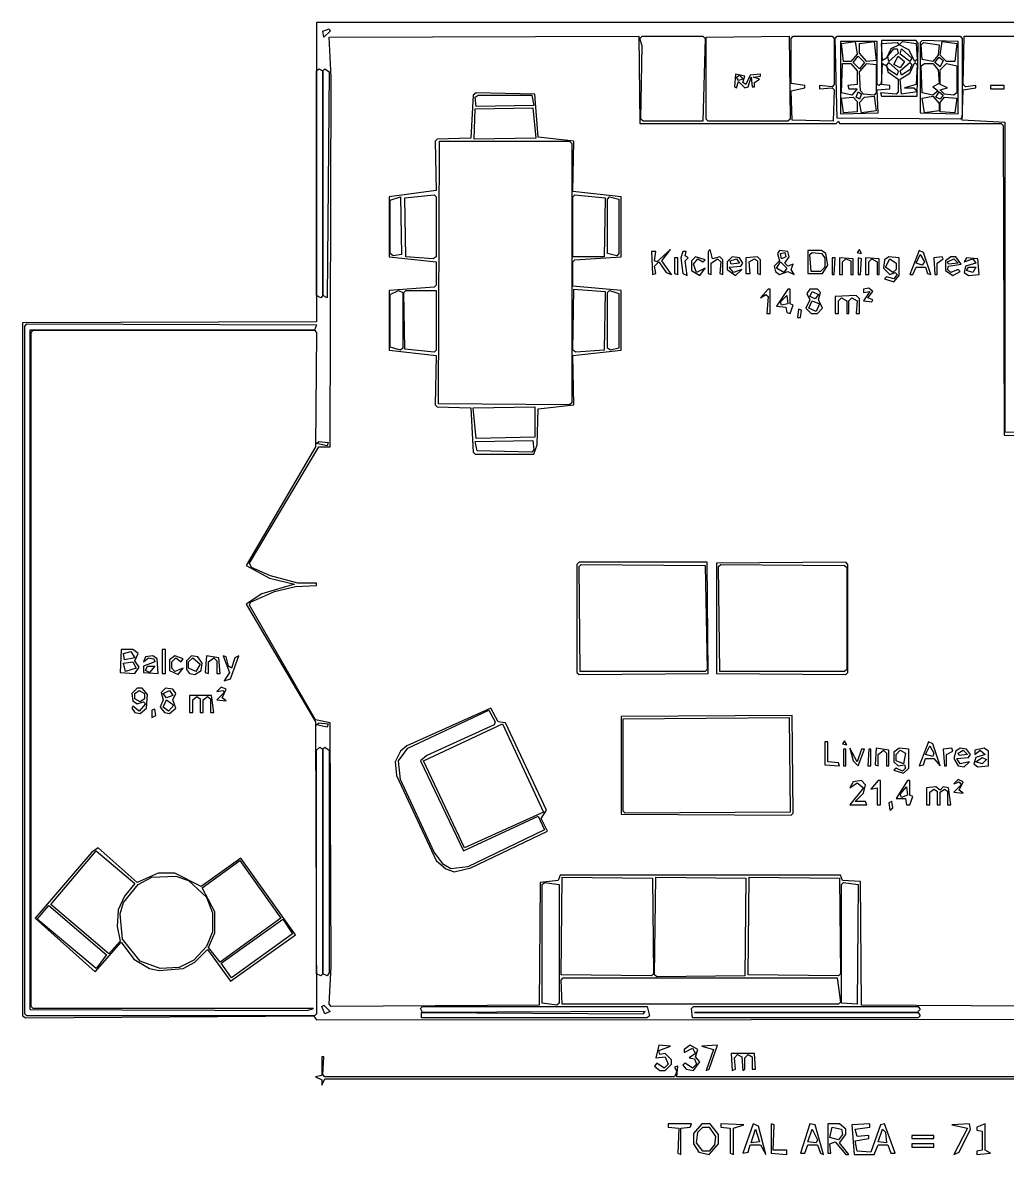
# Model space of a CAD drawing. Header units: metres. Extents: x 0 to 11.2, y 0.3 to 7.9.
# Drawn here: x 0.01 to 6.6, y 0.28 to 7.85 of the extents above; entities that cross this region are included whole.
import ezdxf

# ---------------------------------------------------------------- set-up
doc = ezdxf.new("R2010")
doc.units = ezdxf.units.M
doc.layers.add('A-WALL', color=7, linetype='Continuous')

msp = doc.modelspace()

# ---------------------------------------------------------------- linework, layer by layer
at = {"layer": 'A-WALL'}
for points in [[(0.007025, 5.8448), (0.007025, 1.2083), (0.0281, 1.19425), (1.95295, 1.2083), (1.974025, 1.1802), (10.699075, 1.187225), (10.699075, 4.06045), (10.60775, 4.06045), (9.898225, 4.250125), (9.87715, 4.2712), (9.98955, 4.503025), (10.137075, 4.657575), (10.35485, 4.777), (10.488325, 4.812125), (10.699075, 4.826175), (10.699075, 6.2944), (9.0482, 6.2944), (9.041175, 7.85395), (1.974025, 7.85395), (1.974025, 5.851825)], [(2.058325, 7.8118), (2.06535, 7.79775), (2.0232, 7.7556), (2.016175, 7.79775)], [(4.151775, 7.762625), (4.559225, 7.762625), (4.573275, 7.748575), (4.559225, 7.1936), (4.1588, 7.1936), (4.14475, 7.20765), (4.151775, 7.6994), (4.137725, 7.748575)], [(4.5803, 7.7556), (5.135275, 7.762625), (5.1423, 7.20765), (5.12825, 7.1936), (4.59435, 7.1936), (4.5803, 7.20765)], [(5.163375, 7.762625), (5.4233, 7.762625), (5.43735, 7.748575), (5.43735, 7.439475), (5.4233, 7.425425), (5.339, 7.43245), (5.339, 7.411375), (5.4233, 7.4184), (5.43735, 7.40435), (5.430325, 7.1936), (5.15635, 7.200625), (5.149325, 7.397325), (5.24065, 7.4184), (5.24065, 7.43245), (5.149325, 7.4465), (5.149325, 7.748575)], [(5.444375, 7.748575), (5.458425, 7.762625), (6.28035, 7.762625), (6.2944, 7.748575), (6.2944, 7.2217), (6.28035, 7.20765), (5.458425, 7.214675)], [(5.4795, 7.7275), (5.4795, 7.242775), (5.7324, 7.2498), (5.725375, 7.40435), (5.809675, 7.411375), (5.809675, 7.43245), (5.753475, 7.439475), (5.7605, 7.579975), (5.7886, 7.565925), (5.795625, 7.523775), (5.865875, 7.4746), (5.865875, 7.3903), (5.851825, 7.37625), (5.74645, 7.383275), (5.753475, 7.3622), (5.992325, 7.3622), (5.99935, 7.71345), (5.9853, 7.734525), (5.753475, 7.734525), (5.753475, 7.4465), (5.739425, 7.43245), (5.725375, 7.439475), (5.725375, 7.7275)], [(5.57785, 7.7275), (5.5919, 7.6432), (5.54975, 7.594025), (5.500575, 7.594025), (5.486525, 7.71345)], [(5.7043, 7.7275), (5.71835, 7.60105), (5.655125, 7.594025), (5.60595, 7.650225), (5.60595, 7.71345)], [(5.893975, 7.7275), (5.9853, 7.71345), (5.992325, 7.608075), (5.978275, 7.594025), (5.936125, 7.6713), (5.8729, 7.706425)], [(6.02745, 7.734525), (6.0134, 7.720475), (6.0134, 7.2498), (6.2663, 7.242775), (6.2663, 7.7275)], [(6.160925, 7.7275), (6.259275, 7.71345), (6.245225, 7.594025), (6.189025, 7.594025), (6.146875, 7.636175)], [(6.30845, 7.762625), (7.1374, 7.762625), (7.15145, 7.748575), (7.15145, 5.1142), (7.1374, 5.10015), (6.582425, 5.1142), (6.582425, 7.186575), (6.2944, 7.200625), (6.301425, 7.40435), (6.385725, 7.4184), (6.385725, 7.43245), (6.315475, 7.425425), (6.301425, 7.439475)], [(5.85885, 7.720475), (5.8729, 7.706425), (5.8167, 7.678325), (5.7886, 7.6151), (5.7605, 7.60105), (5.753475, 7.71345)], [(5.85885, 7.678325), (5.865875, 7.650225), (5.80265, 7.594025), (5.795625, 7.62915), (5.837775, 7.678325)], [(5.88695, 7.678325), (5.9572, 7.6151), (5.94315, 7.594025), (5.879925, 7.6432)], [(6.034475, 7.720475), (6.13985, 7.706425), (6.132825, 7.636175), (6.0977, 7.594025), (6.02745, 7.608075), (6.020425, 7.706425)], [(5.49355, 7.579975), (5.54975, 7.579975), (5.5919, 7.5308), (5.5919, 7.439475), (5.528675, 7.43245), (5.5357, 7.411375), (5.5919, 7.411375), (5.556775, 7.369225), (5.486525, 7.383275)], [(5.598925, 7.62915), (5.641075, 7.587), (5.60595, 7.54485), (5.5638, 7.587)], [(5.655125, 7.579975), (5.71835, 7.57295), (5.71835, 7.383275), (5.7043, 7.369225), (5.63405, 7.37625), (5.612975, 7.397325), (5.60595, 7.523775)], [(5.80265, 7.587), (5.865875, 7.5308), (5.85885, 7.5027), (5.80265, 7.537825), (5.7886, 7.565925)], [(5.865875, 7.62915), (5.908025, 7.594025), (5.879925, 7.551875), (5.837775, 7.57295)], [(5.978275, 7.587), (5.992325, 7.57295), (5.9853, 7.439475), (5.908025, 7.4184), (5.97125, 7.4184), (5.992325, 7.3903), (5.88695, 7.37625), (5.879925, 7.4746), (5.94315, 7.51675)], [(5.94315, 7.587), (5.9572, 7.57295), (5.94315, 7.537825), (5.88695, 7.5027), (5.879925, 7.5308)], [(6.0415, 7.579975), (6.0977, 7.579975), (6.132825, 7.537825), (6.13985, 7.4465), (6.0977, 7.425425), (6.132825, 7.397325), (6.0977, 7.369225), (6.02745, 7.383275), (6.020425, 7.565925)], [(6.13985, 7.622125), (6.16795, 7.60105), (6.146875, 7.5589), (6.11175, 7.587)], [(6.189025, 7.579975), (6.259275, 7.565925), (6.259275, 7.383275), (6.2382, 7.369225), (6.174975, 7.37625), (6.146875, 7.40435), (6.19605, 7.4184), (6.146875, 7.439475), (6.146875, 7.537825)], [(1.988075, 7.54485), (2.016175, 7.5308), (2.016175, 6.02745), (2.002125, 6.0134), (1.974025, 6.02745), (1.974025, 7.5308)], [(2.030225, 7.54485), (2.058325, 7.523775), (2.044275, 6.0134), (2.016175, 6.02745), (2.016175, 7.5308)], [(4.769975, 7.425425), (4.784025, 7.4184), (4.798075, 7.46055), (4.840225, 7.4184), (4.8613, 7.425425), (4.882375, 7.48865), (4.8894, 7.425425), (4.90345, 7.425425), (4.90345, 7.453525), (4.938575, 7.4746), (4.896425, 7.48865), (4.9456, 7.495675), (4.9456, 7.509725), (4.87535, 7.5027), (4.84725, 7.439475), (4.826175, 7.453525), (4.840225, 7.495675), (4.777, 7.509725)], [(4.784025, 7.48865), (4.8051, 7.5027), (4.826175, 7.4746), (4.798075, 7.467575)], [(6.484075, 7.43245), (6.484075, 7.411375), (6.5754, 7.411375), (6.5754, 7.43245)], [(3.041825, 7.383275), (3.02075, 7.369225), (3.0067, 7.0812), (2.7819, 7.074175), (2.76785, 7.060125), (2.774875, 6.72995), (2.45875, 6.6878), (2.45875, 6.287375), (2.774875, 6.25225), (2.774875, 6.0977), (2.760825, 6.08365), (2.45875, 6.062575), (2.45875, 5.66215), (2.774875, 5.627025), (2.76785, 5.29685), (2.7819, 5.2828), (3.0067, 5.275775), (3.02075, 4.980725), (3.0348, 4.966675), (3.4282, 4.966675), (3.449275, 5.0299), (3.4563, 5.26875), (3.69515, 5.29685), (3.688125, 5.627025), (4.011275, 5.66215), (4.011275, 6.062575), (3.688125, 6.090675), (3.688125, 6.25225), (3.702175, 6.2663), (4.011275, 6.287375), (4.011275, 6.6878), (3.688125, 6.722925), (3.69515, 7.060125), (3.4563, 7.088225), (3.435225, 7.37625)], [(3.0348, 7.355175), (3.055875, 7.369225), (3.41415, 7.369225), (3.4282, 7.298975), (3.041825, 7.29195)], [(5.486525, 7.34815), (5.5638, 7.355175), (5.5919, 7.327075), (5.5919, 7.256825), (5.500575, 7.2498)], [(5.598925, 7.3903), (5.62, 7.37625), (5.60595, 7.341125), (5.584875, 7.355175)], [(5.7043, 7.3622), (5.71835, 7.26385), (5.62, 7.2498), (5.60595, 7.32005), (5.641075, 7.355175)], [(6.0977, 7.3622), (6.13985, 7.313025), (6.13985, 7.26385), (6.0415, 7.2498), (6.02745, 7.34815)], [(6.13985, 7.3903), (6.16795, 7.369225), (6.146875, 7.341125), (6.118775, 7.355175)], [(6.174975, 7.355175), (6.259275, 7.34815), (6.245225, 7.2498), (6.146875, 7.256825), (6.146875, 7.32005)], [(3.0348, 7.2779), (3.421175, 7.284925), (3.44225, 7.0812), (3.027775, 7.074175)], [(2.79595, 7.060125), (3.66705, 7.060125), (3.6811, 7.046075), (3.6811, 5.3109), (3.66705, 5.29685), (2.788925, 5.303875)], [(2.536025, 6.6878), (2.54305, 6.301425), (2.48685, 6.2944), (2.465775, 6.30845), (2.465775, 6.666725)], [(2.760825, 6.70185), (2.774875, 6.6878), (2.774875, 6.287375), (2.7538, 6.273325), (2.57115, 6.287375), (2.564125, 6.680775)], [(3.702175, 6.70185), (3.9059, 6.680775), (3.898875, 6.287375), (3.688125, 6.287375), (3.688125, 6.6878)], [(3.934, 6.6878), (3.997225, 6.67375), (3.997225, 6.30845), (3.983175, 6.2944), (3.91995, 6.30845), (3.91995, 6.67375)], [(4.34145, 6.33655), (4.250125, 6.25225), (4.236075, 6.259275), (4.2431, 6.3225), (4.215, 6.3225), (4.222025, 6.16795), (4.2431, 6.174975), (4.236075, 6.22415), (4.264175, 6.25225), (4.31335, 6.182), (4.348475, 6.16795), (4.28525, 6.259275)], [(4.42575, 6.3225), (4.4117, 6.28035), (4.42575, 6.174975), (4.45385, 6.160925), (4.4398, 6.259275), (4.460875, 6.28035), (4.4398, 6.2944), (4.446825, 6.3225)], [(4.51005, 6.287375), (4.48195, 6.259275), (4.48195, 6.19605), (4.53815, 6.160925), (4.573275, 6.2101), (4.517075, 6.182), (4.496, 6.2382), (4.5241, 6.273325), (4.559225, 6.25225), (4.573275, 6.2663)], [(4.6084, 6.33655), (4.59435, 6.3225), (4.59435, 6.174975), (4.615425, 6.16795), (4.615425, 6.245225), (4.657575, 6.273325), (4.67865, 6.25225), (4.671625, 6.174975), (4.6927, 6.16795), (4.6927, 6.2663), (4.671625, 6.287375), (4.62245, 6.273325)], [(4.755925, 6.287375), (4.7208, 6.25225), (4.7208, 6.203075), (4.777, 6.160925), (4.81915, 6.203075), (4.76295, 6.182), (4.73485, 6.217125), (4.812125, 6.22415), (4.826175, 6.245225), (4.8051, 6.28035)], [(4.84725, 6.28035), (4.84725, 6.174975), (4.87535, 6.174975), (4.868325, 6.25225), (4.90345, 6.273325), (4.924525, 6.259275), (4.924525, 6.174975), (4.9456, 6.16795), (4.9456, 6.2663), (4.924525, 6.287375)], [(5.07205, 6.329525), (5.058, 6.30845), (5.07205, 6.259275), (5.036925, 6.22415), (5.04395, 6.189025), (5.07205, 6.16795), (5.12825, 6.189025), (5.1704, 6.16795), (5.149325, 6.203075), (5.163375, 6.2382), (5.12825, 6.22415), (5.107175, 6.245225), (5.135275, 6.287375), (5.12825, 6.3225)], [(5.079075, 6.30845), (5.107175, 6.315475), (5.1142, 6.287375), (5.0861, 6.273325)], [(5.261725, 6.329525), (5.261725, 6.174975), (5.360075, 6.174975), (5.3952, 6.231175), (5.38115, 6.30845), (5.35305, 6.329525)], [(5.289825, 6.315475), (5.35305, 6.30845), (5.374125, 6.28035), (5.374125, 6.217125), (5.346025, 6.189025), (5.2828, 6.189025), (5.275775, 6.301425)], [(5.60595, 6.33655), (5.5919, 6.315475), (5.62, 6.30845)], [(5.80265, 6.287375), (5.77455, 6.2663), (5.767525, 6.2101), (5.809675, 6.16795), (5.8448, 6.182), (5.85885, 6.16795), (5.837775, 6.13985), (5.7886, 6.1539), (5.77455, 6.13985), (5.837775, 6.118775), (5.8729, 6.160925), (5.8729, 6.28035)], [(6.006375, 6.329525), (5.94315, 6.16795), (5.964225, 6.16795), (5.9853, 6.217125), (6.048525, 6.217125), (6.062575, 6.174975), (6.08365, 6.16795), (6.034475, 6.315475)], [(6.0134, 6.301425), (6.0415, 6.25225), (6.02745, 6.231175), (5.9853, 6.245225)], [(6.160925, 6.287375), (6.104725, 6.28035), (6.11175, 6.16795), (6.1258, 6.16795), (6.1258, 6.245225), (6.16795, 6.273325)], [(6.25225, 6.287375), (6.217125, 6.287375), (6.182, 6.259275), (6.182, 6.19605), (6.231175, 6.160925), (6.28035, 6.189025), (6.2663, 6.203075), (6.217125, 6.182), (6.19605, 6.203075), (6.203075, 6.22415), (6.287375, 6.2382)], [(4.36955, 6.28035), (4.36955, 6.174975), (4.390625, 6.16795), (4.390625, 6.28035)], [(4.741875, 6.259275), (4.784025, 6.273325), (4.8051, 6.245225), (4.7489, 6.2382)], [(5.079075, 6.25225), (5.121225, 6.2101), (5.10015, 6.182), (5.050975, 6.2101)], [(5.4233, 6.28035), (5.4233, 6.16795), (5.43735, 6.16795), (5.444375, 6.28035)], [(5.472475, 6.28035), (5.472475, 6.16795), (5.49355, 6.16795), (5.49355, 6.25225), (5.514625, 6.273325), (5.54975, 6.259275), (5.54975, 6.16795), (5.5638, 6.16795), (5.5638, 6.273325)], [(5.598925, 6.28035), (5.598925, 6.16795), (5.612975, 6.16795), (5.62, 6.273325)], [(5.6481, 6.28035), (5.6481, 6.16795), (5.669175, 6.16795), (5.669175, 6.25225), (5.69025, 6.273325), (5.725375, 6.25225), (5.725375, 6.16795), (5.739425, 6.16795), (5.739425, 6.273325)], [(5.809675, 6.273325), (5.851825, 6.245225), (5.851825, 6.203075), (5.83075, 6.182), (5.781575, 6.217125)], [(6.19605, 6.25225), (6.2382, 6.273325), (6.2663, 6.245225), (6.203075, 6.2382)], [(6.3225, 6.28035), (6.30845, 6.25225), (6.36465, 6.273325), (6.385725, 6.245225), (6.315475, 6.22415), (6.30845, 6.182), (6.33655, 6.160925), (6.4068, 6.16795), (6.399775, 6.273325)], [(6.3225, 6.19605), (6.33655, 6.217125), (6.385725, 6.217125), (6.36465, 6.182)], [(2.521975, 6.062575), (2.550075, 6.048525), (2.550075, 5.6762), (2.536025, 5.66215), (2.465775, 5.683225), (2.465775, 6.034475)], [(2.57115, 6.062575), (2.774875, 6.062575), (2.774875, 5.66215), (2.760825, 5.6481), (2.564125, 5.669175), (2.5571, 6.048525)], [(3.69515, 6.0696), (3.9059, 6.05555), (3.898875, 5.66215), (3.7092, 5.6481), (3.688125, 5.66215)], [(3.934, 6.062575), (3.997225, 6.0415), (3.997225, 5.6762), (3.941025, 5.66215), (3.91995, 5.6762), (3.91995, 6.048525)], [(4.994775, 6.0696), (4.9456, 6.0134), (4.980725, 6.034475), (4.994775, 6.020425), (4.98775, 5.908025), (5.008825, 5.908025), (5.008825, 6.0696)], [(5.12825, 6.0696), (5.050975, 5.9572), (5.1142, 5.950175), (5.121225, 5.91505), (5.1423, 5.908025), (5.163375, 5.964225), (5.1423, 5.97125), (5.1423, 6.0696)], [(5.275775, 6.0696), (5.2547, 6.0415), (5.275775, 5.99935), (5.247675, 5.94315), (5.2828, 5.908025), (5.32495, 5.908025), (5.360075, 5.94315), (5.331975, 5.99935), (5.346025, 6.048525), (5.32495, 6.0696)], [(5.63405, 6.0696), (5.63405, 6.048525), (5.6762, 6.05555), (5.63405, 5.992325), (5.69025, 5.9853), (5.697275, 5.99935), (5.66215, 6.0134), (5.697275, 6.05555), (5.669175, 6.076625)], [(5.121225, 6.02745), (5.12825, 5.97125), (5.0861, 5.964225), (5.079075, 5.9853)], [(5.289825, 5.992325), (5.339, 5.97125), (5.317925, 5.922075), (5.26875, 5.94315)], [(5.289825, 6.05555), (5.331975, 6.034475), (5.3109, 6.006375), (5.275775, 6.020425)], [(5.444375, 6.020425), (5.444375, 5.908025), (5.46545, 5.908025), (5.46545, 5.992325), (5.486525, 6.0134), (5.52165, 5.992325), (5.52165, 5.908025), (5.5357, 5.908025), (5.5357, 5.992325), (5.556775, 6.0134), (5.5919, 5.992325), (5.584875, 5.908025), (5.60595, 5.908025), (5.60595, 6.006375), (5.584875, 6.02745)], [(5.1985, 5.936125), (5.191475, 5.879925), (5.21255, 5.879925), (5.219575, 5.9291)], [(0.035125, 5.837775), (1.974025, 5.83075), (1.959975, 5.795625), (0.0562, 5.795625), (0.0562, 1.25045), (1.9108, 1.243425), (1.95295, 1.257475), (0.077275, 1.257475), (0.063225, 1.271525), (0.063225, 5.781575), (0.077275, 5.795625), (1.959975, 5.795625), (1.974025, 5.781575), (1.967, 5.01585), (1.50335, 4.222025), (1.6579, 4.137725), (1.8265, 4.095575), (1.608725, 4.03235), (1.50335, 3.9621), (1.967, 3.1753), (1.974025, 1.22235), (1.959975, 1.2083), (0.035125, 1.2083), (0.021075, 1.22235), (0.021075, 5.823725)], [(3.02075, 5.275775), (3.435225, 5.2828), (3.435225, 5.079075), (3.041825, 5.07205)], [(1.974025, 5.036925), (1.988075, 5.050975), (2.0513, 5.04395), (2.044275, 5.022875)], [(3.0348, 5.050975), (3.421175, 5.058), (3.4282, 4.994775), (3.41415, 4.980725), (3.04885, 4.98775)], [(3.716225, 4.22905), (3.716225, 3.505475), (3.730275, 3.491425), (4.59435, 3.49845), (4.587325, 4.2431), (3.730275, 4.2431)], [(4.65055, 4.236075), (4.65055, 3.49845), (5.514625, 3.491425), (5.528675, 3.505475), (5.528675, 4.22905), (5.514625, 4.2431)], [(3.730275, 4.215), (3.744325, 4.22905), (4.573275, 4.222025), (4.587325, 3.52655), (4.573275, 3.5125), (3.7373, 3.5125)], [(4.6646, 4.215), (4.67865, 4.22905), (5.5076, 4.222025), (5.52165, 4.207975), (5.52165, 3.52655), (5.5076, 3.5125), (4.671625, 3.5125)], [(0.667375, 3.660025), (0.66035, 3.505475), (0.7587, 3.49845), (0.7868, 3.5406), (0.7587, 3.58275), (0.779775, 3.631925), (0.74465, 3.660025)], [(0.681425, 3.631925), (0.7306, 3.645975), (0.7587, 3.603825), (0.68845, 3.589775)], [(0.94135, 3.660025), (0.94135, 3.49845), (0.962425, 3.49845), (0.962425, 3.660025)], [(0.681425, 3.5687), (0.74465, 3.575725), (0.765725, 3.533575), (0.695475, 3.5125)], [(0.82895, 3.61085), (0.8149, 3.575725), (0.850025, 3.603825), (0.88515, 3.5968), (0.892175, 3.575725), (0.8149, 3.547625), (0.8149, 3.505475), (0.91325, 3.49845), (0.906225, 3.5968), (0.878125, 3.617875)], [(1.02565, 3.617875), (0.990525, 3.589775), (0.990525, 3.519525), (1.046725, 3.491425), (1.08185, 3.533575), (1.02565, 3.5125), (1.004575, 3.533575), (1.004575, 3.575725), (1.032675, 3.603825), (1.0678, 3.575725), (1.08185, 3.5968)], [(1.13805, 3.617875), (1.102925, 3.58275), (1.102925, 3.52655), (1.124, 3.49845), (1.159125, 3.491425), (1.201275, 3.519525), (1.2083, 3.5687), (1.1802, 3.61085)], [(1.145075, 3.603825), (1.19425, 3.561675), (1.16615, 3.5125), (1.116975, 3.533575), (1.116975, 3.575725)], [(1.2364, 3.617875), (1.229375, 3.505475), (1.25045, 3.49845), (1.25045, 3.575725), (1.285575, 3.603825), (1.30665, 3.58275), (1.30665, 3.49845), (1.327725, 3.49845), (1.3207, 3.603825)], [(1.454175, 3.617875), (1.426075, 3.603825), (1.405, 3.533575), (1.383925, 3.547625), (1.369875, 3.61085), (1.3488, 3.617875), (1.39095, 3.505475), (1.355825, 3.449275), (1.397975, 3.463325)], [(0.892175, 3.547625), (0.85705, 3.505475), (0.82895, 3.519525), (0.843, 3.547625)], [(0.77275, 3.4001), (0.737625, 3.364975), (0.74465, 3.3158), (0.77275, 3.294725), (0.8149, 3.308775), (0.82895, 3.294725), (0.7868, 3.24555), (0.74465, 3.280675), (0.737625, 3.266625), (0.7587, 3.238525), (0.793825, 3.2315), (0.835975, 3.266625), (0.843, 3.35795), (0.807875, 3.4001)], [(0.7868, 3.38605), (0.821925, 3.364975), (0.821925, 3.32985), (0.793825, 3.308775), (0.7587, 3.32985), (0.7587, 3.364975)], [(0.962425, 3.4001), (0.934325, 3.372), (0.948375, 3.322825), (0.9273, 3.27365), (0.9554, 3.238525), (0.990525, 3.2315), (1.032675, 3.266625), (1.0116, 3.322825), (1.032675, 3.364975), (1.0116, 3.393075)], [(0.948375, 3.364975), (0.990525, 3.38605), (1.0116, 3.350925), (0.96945, 3.336875)], [(1.124, 3.350925), (1.124, 3.238525), (1.145075, 3.238525), (1.145075, 3.322825), (1.173175, 3.3439), (1.19425, 3.32985), (1.19425, 3.238525), (1.215325, 3.238525), (1.215325, 3.322825), (1.243425, 3.3439), (1.2645, 3.32985), (1.2645, 3.238525), (1.285575, 3.238525), (1.271525, 3.350925)], [(1.33475, 3.407125), (1.30665, 3.379025), (1.3488, 3.38605), (1.355825, 3.372), (1.30665, 3.322825), (1.369875, 3.3158), (1.341775, 3.336875), (1.369875, 3.393075)], [(0.892175, 3.2596), (0.8711, 3.252575), (0.8711, 3.2034), (0.8992, 3.21745)], [(0.96945, 3.322825), (1.018625, 3.2877), (0.9835, 3.24555), (0.948375, 3.27365)], [(3.140175, 3.266625), (2.578175, 3.013725), (2.536025, 2.9786), (2.5009, 2.90835), (2.507925, 2.817025), (2.774875, 2.248), (2.8381, 2.1918), (2.8943, 2.170725), (3.0067, 2.198825), (3.519525, 2.4447), (3.477375, 2.529), (3.5125, 2.5852), (3.238525, 3.168275), (3.18935, 3.1753)], [(3.126125, 3.252575), (3.168275, 3.1753), (3.16125, 3.154225), (2.71165, 2.9505), (2.6695, 2.915375), (2.957525, 2.311225), (3.4563, 2.54305), (3.49845, 2.451725), (2.985625, 2.20585), (2.873225, 2.1918), (2.82405, 2.2199), (2.760825, 2.3042), (2.536025, 2.788925), (2.521975, 2.915375), (2.5852, 2.999675)], [(4.011275, 3.210425), (4.011275, 2.5571), (5.149325, 2.550075), (5.163375, 2.564125), (5.15635, 3.21745)], [(4.025325, 3.196375), (5.135275, 3.2034), (5.1423, 2.57115), (4.039375, 2.564125), (4.025325, 2.578175)], [(1.974025, 3.154225), (1.988075, 3.168275), (2.0513, 3.16125), (2.044275, 3.140175)], [(3.21745, 3.16125), (3.491425, 2.57115), (2.96455, 2.3323), (2.690575, 2.915375)], [(5.374125, 3.041825), (5.374125, 2.887275), (5.472475, 2.88025), (5.46545, 2.901325), (5.3952, 2.90835), (5.3952, 3.041825)], [(5.5076, 3.04885), (5.49355, 3.027775), (5.52165, 3.02075)], [(6.0696, 3.041825), (6.006375, 2.88025), (6.034475, 2.887275), (6.048525, 2.929425), (6.104725, 2.929425), (6.146875, 2.88025), (6.0977, 3.027775)], [(1.9951, 3.0067), (2.016175, 2.99265), (2.016175, 1.4893), (2.002125, 1.47525), (1.974025, 1.4893), (1.974025, 2.985625)], [(2.030225, 3.0067), (2.058325, 2.985625), (2.058325, 1.496325), (2.044275, 1.47525), (2.016175, 1.4893), (2.016175, 2.99265)], [(5.500575, 2.99265), (5.500575, 2.88025), (5.514625, 2.88025), (5.514625, 2.99265)], [(5.542725, 2.999675), (5.5638, 2.915375), (5.598925, 2.88025), (5.641075, 2.99265), (5.62, 2.99265), (5.5919, 2.90835)], [(5.669175, 2.99265), (5.66215, 2.88025), (5.683225, 2.88025), (5.683225, 2.99265)], [(5.71835, 2.999675), (5.711325, 2.887275), (5.7324, 2.88025), (5.7324, 2.957525), (5.767525, 2.985625), (5.7886, 2.96455), (5.7886, 2.88025), (5.80265, 2.88025), (5.80265, 2.985625)], [(5.8729, 2.999675), (5.837775, 2.971575), (5.837775, 2.90835), (5.865875, 2.88025), (5.908025, 2.887275), (5.91505, 2.8662), (5.893975, 2.845125), (5.851825, 2.8662), (5.837775, 2.85215), (5.901, 2.831075), (5.936125, 2.8662), (5.936125, 2.99265)], [(5.879925, 2.985625), (5.91505, 2.96455), (5.901, 2.8943), (5.851825, 2.915375), (5.851825, 2.957525)], [(6.076625, 3.013725), (6.104725, 2.96455), (6.0977, 2.943475), (6.048525, 2.957525)], [(6.22415, 2.999675), (6.16795, 2.99265), (6.174975, 2.88025), (6.189025, 2.88025), (6.189025, 2.957525), (6.231175, 2.9786)], [(6.28035, 2.999675), (6.25225, 2.9786), (6.2382, 2.929425), (6.2663, 2.88025), (6.30845, 2.873225), (6.343575, 2.90835), (6.28035, 2.8943), (6.259275, 2.929425), (6.33655, 2.93645), (6.3506, 2.957525), (6.3225, 2.99265)], [(6.2663, 2.96455), (6.301425, 2.985625), (6.329525, 2.957525), (6.273325, 2.9505)], [(6.3787, 2.985625), (6.3787, 2.957525), (6.413825, 2.985625), (6.44895, 2.957525), (6.385725, 2.93645), (6.371675, 2.8943), (6.399775, 2.873225), (6.470025, 2.88025), (6.470025, 2.9786), (6.441925, 2.999675)], [(6.455975, 2.9224), (6.427875, 2.8943), (6.385725, 2.90835), (6.427875, 2.93645)], [(5.5638, 2.774875), (5.542725, 2.732725), (5.5919, 2.76785), (5.63405, 2.732725), (5.542725, 2.620325), (5.655125, 2.620325), (5.6481, 2.6414), (5.57785, 2.6414), (5.63405, 2.6976), (5.6481, 2.7538), (5.62, 2.7819)], [(5.7324, 2.7819), (5.683225, 2.7257), (5.725375, 2.732725), (5.725375, 2.620325), (5.74645, 2.620325), (5.74645, 2.7819)], [(5.9291, 2.7819), (5.851825, 2.662475), (5.91505, 2.662475), (5.922075, 2.620325), (5.94315, 2.620325), (5.964225, 2.676525), (5.94315, 2.68355), (5.94315, 2.7819)], [(5.922075, 2.73975), (5.9291, 2.68355), (5.88695, 2.6695), (5.879925, 2.690575)], [(6.05555, 2.732725), (6.05555, 2.620325), (6.076625, 2.620325), (6.076625, 2.704625), (6.104725, 2.7257), (6.1258, 2.71165), (6.1258, 2.620325), (6.146875, 2.620325), (6.146875, 2.704625), (6.174975, 2.7257), (6.19605, 2.71165), (6.19605, 2.620325), (6.217125, 2.620325), (6.203075, 2.732725), (6.16795, 2.73975), (6.146875, 2.718675), (6.118775, 2.73975)], [(6.2663, 2.788925), (6.2382, 2.760825), (6.273325, 2.774875), (6.287375, 2.7538), (6.2382, 2.704625), (6.301425, 2.6976), (6.273325, 2.718675), (6.301425, 2.774875)], [(5.823725, 2.6414), (5.80265, 2.634375), (5.809675, 2.5852), (5.83075, 2.59925)], [(0.091325, 1.861625), (0.49175, 1.50335), (0.667375, 1.70005), (0.751675, 1.58765), (0.85705, 1.524425), (0.920275, 1.510375), (1.08185, 1.524425), (1.159125, 1.566575), (1.243425, 1.650875), (1.397975, 1.440125), (1.833525, 1.749225), (1.468225, 2.26205), (1.201275, 2.072375), (1.02565, 2.1637), (0.91325, 2.1637), (0.77275, 2.100475), (0.512825, 2.3323), (0.470675, 2.3042)], [(0.498775, 2.311225), (0.7587, 2.09345), (0.68845, 2.00915), (0.6463, 1.917825), (0.639275, 1.805425), (0.66035, 1.707075), (0.583075, 1.622775), (0.1967, 1.95295)], [(1.4612, 2.248), (1.735175, 1.861625), (1.327725, 1.566575), (1.25045, 1.664925), (1.2926, 1.763275), (1.2926, 1.903775), (1.2083, 2.06535)], [(0.8711, 2.1356), (1.032675, 2.142625), (1.116975, 2.114525), (1.2364, 2.002125), (1.27855, 1.89675), (1.27855, 1.7703), (1.2364, 1.67195), (1.1521, 1.580625), (1.05375, 1.53145), (0.9273, 1.524425), (0.793825, 1.5736), (0.6744, 1.721125), (0.66035, 1.889725), (0.681425, 1.967), (0.779775, 2.086425)], [(3.617875, 2.1356), (4.222025, 2.128575), (4.22905, 1.4893), (4.215, 1.47525), (3.61085, 1.482275)], [(4.2431, 2.1356), (4.84725, 2.128575), (4.840225, 1.47525), (4.250125, 1.468225), (4.236075, 1.482275)], [(4.868325, 2.1356), (5.472475, 2.128575), (5.4795, 1.4893), (5.46545, 1.47525), (4.8613, 1.482275)], [(3.49845, 2.100475), (3.5968, 2.086425), (3.5968, 1.2926), (3.58275, 1.27855), (3.4844, 1.2926), (3.4844, 2.086425)], [(5.500575, 2.100475), (5.598925, 2.086425), (5.5919, 1.285575), (5.486525, 1.2926), (5.486525, 2.086425)], [(0.18265, 1.945925), (0.569025, 1.61575), (0.498775, 1.524425), (0.105375, 1.8546)], [(1.749225, 1.8546), (1.81245, 1.75625), (1.405, 1.4612), (1.33475, 1.55955)], [(3.61085, 1.44715), (3.6249, 1.4612), (5.458425, 1.4612), (5.4795, 1.299625), (5.46545, 1.285575), (3.617875, 1.285575)], [(2.00915, 1.271525), (2.0232, 1.27855), (2.06535, 1.2364), (2.030225, 1.22235)], [(2.6695, 1.257475), (2.68355, 1.271525), (4.1869, 1.271525), (4.20095, 1.2083), (4.1869, 1.19425), (2.676525, 1.19425), (2.676525, 1.229375), (4.1588, 1.22235), (4.17285, 1.2364), (2.68355, 1.229375)], [(4.48195, 1.257475), (4.496, 1.271525), (5.99935, 1.271525), (6.0134, 1.25045), (5.992325, 1.229375), (4.503025, 1.229375), (5.99935, 1.229375), (6.0134, 1.2083), (5.99935, 1.19425), (4.488975, 1.19425)], [(4.264175, 1.0116), (4.2431, 0.9273), (4.306325, 0.934325), (4.3274, 0.88515), (4.2993, 0.85705), (4.250125, 0.892175), (4.236075, 0.8711), (4.2712, 0.843), (4.306325, 0.843), (4.348475, 0.88515), (4.348475, 0.91325), (4.306325, 0.9554), (4.2712, 0.948375), (4.264175, 0.976475), (4.34145, 1.004575)], [(4.474925, 1.0116), (4.432775, 0.9835), (4.432775, 0.962425), (4.488975, 0.990525), (4.51005, 0.9554), (4.4679, 0.9273), (4.503025, 0.920275), (4.517075, 0.88515), (4.488975, 0.85705), (4.4398, 0.892175), (4.42575, 0.878125), (4.446825, 0.850025), (4.496, 0.843), (4.53815, 0.8992), (4.51005, 0.934325), (4.5241, 0.9835)], [(4.657575, 1.0116), (4.5522, 1.004575), (4.629475, 0.9835), (4.5803, 0.843), (4.601375, 0.850025)], [(4.7489, 0.9554), (4.755925, 0.843), (4.777, 0.850025), (4.769975, 0.9273), (4.79105, 0.948375), (4.81915, 0.934325), (4.826175, 0.843), (4.840225, 0.850025), (4.840225, 0.9273), (4.8613, 0.948375), (4.8894, 0.934325), (4.8894, 0.850025), (4.910475, 0.850025), (4.90345, 0.9554)], [(4.3274, 0.484725), (4.3274, 0.46365), (4.39765, 0.456625), (4.390625, 0.288025), (4.4117, 0.281), (4.4117, 0.456625), (4.474925, 0.46365), (4.48195, 0.484725)], [(4.5522, 0.484725), (4.496, 0.4215), (4.496, 0.35125), (4.531125, 0.29505), (4.601375, 0.281), (4.6646, 0.35125), (4.6646, 0.414475), (4.6084, 0.484725)], [(4.559225, 0.46365), (4.601375, 0.46365), (4.643525, 0.400425), (4.6365, 0.344225), (4.601375, 0.302075), (4.559225, 0.302075), (4.517075, 0.358275), (4.5241, 0.428525)], [(4.67865, 0.484725), (4.67865, 0.46365), (4.741875, 0.456625), (4.741875, 0.288025), (4.76295, 0.281), (4.76295, 0.456625), (4.8332, 0.4777)], [(4.896425, 0.484725), (4.826175, 0.288025), (4.8613, 0.29505), (4.87535, 0.344225), (4.9456, 0.344225), (4.980725, 0.281), (4.93155, 0.470675)], [(5.01585, 0.484725), (5.01585, 0.288025), (5.121225, 0.281), (5.121225, 0.3091), (5.0299, 0.3091), (5.036925, 0.4777)], [(5.275775, 0.484725), (5.21255, 0.288025), (5.24065, 0.288025), (5.261725, 0.344225), (5.32495, 0.344225), (5.346025, 0.288025), (5.3671, 0.281), (5.3109, 0.4777)], [(5.3952, 0.484725), (5.3952, 0.288025), (5.416275, 0.288025), (5.40925, 0.35125), (5.444375, 0.3653), (5.514625, 0.281), (5.5357, 0.281), (5.472475, 0.358275), (5.514625, 0.414475), (5.514625, 0.4496), (5.472475, 0.484725)], [(5.4233, 0.46365), (5.486525, 0.4496), (5.49355, 0.414475), (5.46545, 0.37935), (5.40925, 0.3934)], [(5.556775, 0.4777), (5.570825, 0.281), (5.7043, 0.281), (5.7324, 0.344225), (5.795625, 0.344225), (5.8167, 0.288025), (5.8448, 0.288025), (5.77455, 0.484725), (5.74645, 0.4777), (5.683225, 0.29505), (5.5919, 0.302075), (5.57785, 0.372325), (5.669175, 0.386375), (5.669175, 0.40745), (5.5919, 0.400425), (5.57785, 0.4496), (5.6762, 0.46365), (5.6762, 0.484725)], [(6.343575, 0.484725), (6.22415, 0.4777), (6.329525, 0.456625), (6.2382, 0.281), (6.273325, 0.29505), (6.3506, 0.4496)], [(6.44895, 0.484725), (6.39275, 0.46365), (6.39275, 0.442575), (6.427875, 0.43555), (6.427875, 0.3091), (6.39275, 0.302075), (6.39275, 0.281), (6.484075, 0.288025), (6.44895, 0.3091)], [(4.910475, 0.4496), (4.938575, 0.3653), (4.882375, 0.358275)], [(5.289825, 0.4496), (5.32495, 0.37935), (5.317925, 0.358275), (5.261725, 0.3653)], [(5.7605, 0.4496), (5.781575, 0.428525), (5.7886, 0.358275), (5.7324, 0.3653)], [(5.9572, 0.40745), (5.9572, 0.386375), (6.104725, 0.386375), (6.104725, 0.40745)], [(5.9572, 0.35125), (5.9572, 0.330175), (6.104725, 0.330175), (6.104725, 0.35125)]]:
    msp.add_lwpolyline(points, close=True, dxfattribs=at)
for points in [[(7.088225, 1.271525), (5.62, 1.27855), (5.612975, 2.1075), (5.49355, 2.114525), (5.4795, 2.14965), (3.603825, 2.14965), (3.589775, 2.114525), (3.47035, 2.100475), (3.463325, 1.27855), (2.072375, 1.271525), (2.058325, 1.285575), (2.072375, 1.538475), (2.06535, 3.168275), (1.967, 3.18935), (1.524425, 3.955075), (1.53145, 3.97615), (1.693025, 4.0464), (1.833525, 4.081525), (1.974025, 4.08855), (1.974025, 4.1026), (1.847575, 4.1026), (1.664925, 4.151775), (1.538475, 4.207975), (1.524425, 4.236075), (1.988075, 5.01585), (2.06535, 5.01585), (2.072375, 7.48865), (2.058325, 7.7556), (4.1307, 7.762625), (4.137725, 7.17955), (5.4514, 7.17955), (5.46545, 7.1936), (5.472475, 7.17955), (6.554325, 7.17955), (6.568375, 7.1655), (6.5754, 5.093125), (8.071725, 5.079075)], [(7.12335, 0.80085), (4.3836, 0.80085), (4.390625, 0.8711), (4.36955, 0.864075), (4.3836, 0.835975), (4.36955, 0.80085), (2.030225, 0.80085), (2.016175, 0.8149), (2.0232, 0.934325), (2.00915, 0.934325), (2.00915, 0.807875), (1.967, 0.80085), (2.00915, 0.779775), (2.00915, 0.74465), (2.030225, 0.7868), (7.12335, 0.7868)]]:
    msp.add_lwpolyline(points, dxfattribs=at)

doc.saveas('drawing.dxf')
